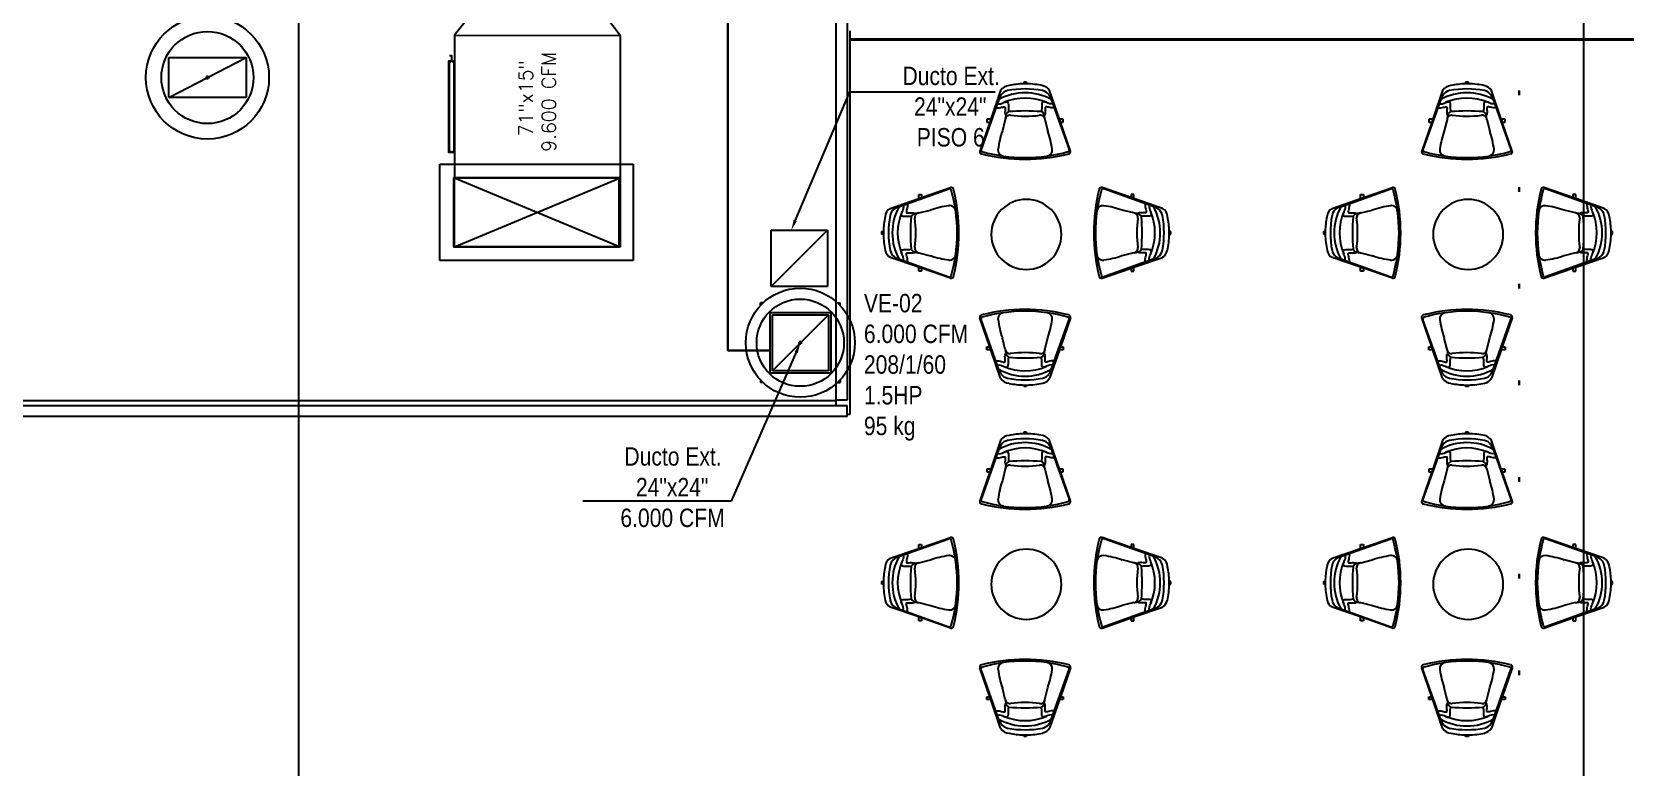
# Model space of a CAD drawing. Header units: inches. Extents: x -3 to 209, y -384 to 20.
# Drawn here: x 159.54 to 176.85, y -272.89 to -264.9 of the extents above; entities that cross this region are included whole.
import ezdxf
from ezdxf import colors
from ezdxf.entities.mleader import LeaderData, LeaderLine
from ezdxf.math import Vec2, Vec3

# ---------------------------------------------------------------- set-up
doc = ezdxf.new("R2010")
doc.units = ezdxf.units.IN
doc.header["$MEASUREMENT"] = 0
for name, color, linetype, lineweight in [('A-FLOR', 253, 'Continuous', 9), ('HVAC -Textos Suministro', 7, 'Continuous', 9), ('I-FURN', 253, 'Continuous', 9), ('I-FURN-PNLS', 253, 'Continuous', 9), ('S-BEAM', 253, 'Continuous', 13), ('S-GRID', 253, 'Continuous', 9), ('TUBO HVAC', 1, 'Continuous', 30)]:
    doc.layers.add(name, color=color, linetype=linetype, lineweight=lineweight)
for name, color, linetype in [('A-WALL', 253, 'Continuous'), ('HVAC-Equipos', 3, 'Continuous'), ('HVAC-Extraccion', 114, 'Continuous'), ('NFF-FURN', 253, 'Continuous'), ('PROYECTADOS', 253, 'Continuous')]:
    doc.layers.add(name, color=color, linetype=linetype)
doc.styles.add('Arial Narrow', font='ARIALN.TTF', dxfattribs={"height": 0.00295})
doc.styles.get("Standard").update_dxf_attribs({"font": 'arial.ttf'})
doc.styles.add('Texto HVAC', font='romans.shx')

# ---------------------------------------------------------------- blocks, each defined once
blk = doc.blocks.new('acrubb270')
at = {"linetype": 'ByBlock', "lineweight": -2}
for p, q in [((-16.8, 18), (-18, 18)), ((-18, 16.8), (-18, 18)), ((16.8, 18), (18, 18)), ((18, 16.8), (18, 18)), ((-0.9, 0), (0.9, 0)), ((0, -0.9), (0, 0.9)), ((-18, -16.8), (-18, -18)), ((-16.8, -18), (-18, -18)), ((16.8, -18), (18, -18)), ((18, -16.8), (18, -18))]:
    blk.add_line(p, q, dxfattribs=at)
for radius in [24.62, 19.69]:
    blk.add_circle((0, 0), radius, dxfattribs=at)
blk = doc.blocks.new('rr')
at = {"linetype": 'ByBlock', "lineweight": -2}
for p, q in [((-0.0127, -0.0127), (0.0127, 0.0127)), ((-0.0127, -0.0127), (-0.0127, 0.0127)), ((-0.0127, 0.0127), (0.0127, 0.0127)), ((0.0127, 0.0127), (0.0127, -0.0127)), ((0.0127, -0.0127), (-0.0127, -0.0127))]:
    blk.add_line(p, q, dxfattribs=at)
blk = doc.blocks.new('acebb300')
for p, q in [((-0.9, 0), (0.9, 0)), ((0, -0.9), (0, 0.9))]:
    blk.add_line(p, q)
for radius in [26.31, 19.69]:
    blk.add_circle((0, 0), radius)
blk = doc.blocks.new('*U368')
at = {"color": 1, "flags": 128}
blk.add_lwpolyline([(0, 0), (-0.119, 0), (-0.119, 0.057)], dxfattribs=at)
at = {"color": 1}
blk.add_lwpolyline([(0, 0), (0.051, -0.051), (2.228, -0.051), (2.278, 0), (2.228, 0.051), (0.051, 0.051)], close=True, dxfattribs=at)
blk = doc.blocks.new('20170303 - Modelo Est RT 16 Arpro CENTRAL_rvt-1-Borde De Placa SobreCubierta')
at = {"layer": 'A-FLOR', "linetype": 'ByBlock', "lineweight": -2}
for p, q in [((7.14, 2.38), (7.14, 6.445)), ((14.405, 5.845), (14.405, 5.895)), ((14.405, 5.895), (14.405, 5.845)), ((14.405, 4.795), (14.405, 4.845)), ((14.405, 4.845), (14.405, 4.795)), ((14.405, 3.745), (14.405, 3.795)), ((14.405, 3.795), (14.405, 3.745)), ((14.405, 2.695), (14.405, 2.745)), ((14.405, 2.745), (14.405, 2.695)), ((7.107, 2.38), (7.14, 2.38)), ((14.405, 1.645), (14.405, 1.695)), ((14.405, 1.695), (14.405, 1.645)), ((14.405, 0.595), (14.405, 0.645)), ((14.405, 0.645), (14.405, 0.595)), ((14.405, -0.455), (14.405, -0.405)), ((14.405, -0.405), (14.405, -0.455))]:
    blk.add_line(p, q, dxfattribs=at)
at = {"layer": 'S-BEAM', "linetype": 'ByBlock', "lineweight": -2}
for p, q in [((7.139, 6.527), (7.139, 6.545)), ((7.139, 6.463), (7.139, 6.527)), ((7.139, 6.445), (7.139, 6.463)), ((20.621, 6.454), (7.139, 6.454)), ((7.139, 6.445), (20.621, 6.445))]:
    blk.add_line(p, q, dxfattribs=at)
blk = doc.blocks.new('Seating-Lounge_Chair-Teknion-BBMC_Metropolitan-R2011 - Lounge Chair-922804-Borde De Placa SobreCubierta')
at = {"layer": 'I-FURN', "linetype": 'ByBlock', "lineweight": -2}
for p, q in [((-0.383, 0.015), (-0.492, 0.33)), ((-0.28, -0.242), (-0.478, 0.312)), ((0.28, -0.242), (0.478, 0.312)), ((0.492, 0.33), (0.383, 0.015)), ((-0.415, 0.015), (-0.383, 0.015)), ((-0.415, -0.016), (-0.415, 0.015)), ((-0.372, -0.016), (-0.383, 0.015)), ((-0.216, -0.014), (-0.247, 0.111)), ((0.216, -0.014), (0.248, 0.114)), ((0.372, -0.016), (0.383, 0.015)), ((0.383, 0.015), (0.415, 0.015)), ((0.415, 0.015), (0.415, -0.016)), ((-0.372, -0.016), (-0.415, -0.016)), ((-0.266, -0.326), (-0.372, -0.016)), ((0.372, -0.016), (0.266, -0.326)), ((0.415, -0.016), (0.372, -0.016)), ((-0.015, -0.416), (-0.017, -0.4)), ((0.015, -0.416), (-0.015, -0.416)), ((0.017, -0.4), (0.015, -0.416))]:
    blk.add_line(p, q, dxfattribs=at)
for centre, radius, start, end in [((-0.469, 0.338), 0.0241, 104.0498, 199), ((0, -1.535), 1.955, 75.9502, 104.0498), ((0, -1.298), 1.7, 74.0922, 105.9078), ((-0.23, 0.32), 0.0658, 97.7889, 187.7889), ((0.23, 0.32), 0.0658, 352.2111, 82.2111), ((0.469, 0.338), 0.0241, 341, 75.9502), ((-0.46, 0.319), 0.0195, 107.9097, 199.6651), ((0.746, 0.454), 1.05, 187.7889, 199.02), ((-0.746, 0.454), 1.05, 341.1446, 352.2111), ((0.46, 0.319), 0.0195, 340.3349, 72.0903), ((-0.166, -0.008), 0.0506, 186.4293, 277.5707), ((0.671, 0.144), 0.901, 190.3666, 192.7696), ((-0.152, -0.046), 0.0568, 190.1443, 244.8434), ((0, 1.981), 2.086, 265.1543, 274.8457), ((0, -1.257), 1.209, 82.49, 97.5707), ((0.166, -0.008), 0.0506, 261.0991, 353.5707), ((0.152, -0.046), 0.0568, 295.1566, 349.8557), ((-0.671, 0.144), 0.901, 347.2304, 349.6334), ((0, 0.28), 0.583, 240.7025, 299.2975), ((-0.137, -0.193), 0.151, 198.9113, 215.0887), ((-0.169, -0.269), 0.112, 210.3775, 267.1506), ((-0.168, -0.215), 0.113, 215.0887, 258.9113), ((0, 0.341), 0.586, 247.077, 292.923), ((0, 0.646), 0.99, 258.9113, 281.0887), ((0.168, -0.215), 0.113, 281.0887, 324.9113), ((0.169, -0.269), 0.112, 282.045, 329.6225), ((0.137, -0.193), 0.151, 324.9113, 341.0887), ((0.004, 0.462), 0.862, 258.0984, 268.6064), ((-0.001, -0.008), 0.392, 267.603, 272.679), ((0.004, 0.462), 0.862, 270.9183, 282.6323)]:
    blk.add_arc(centre, radius, start, end, dxfattribs=at)
for points, knots in [([(-0.317, -0.138), (-0.292, -0.135), (-0.249, -0.147), (-0.212, -0.156), (-0.219, -0.114), (-0.219, -0.061), (-0.208, -0.056)], [0, 0, 0, 0, 0.1221935, 0.2623978, 0.4124405, 0.5340575, 0.5340575, 0.5340575, 0.5340575]), ([(-0.301, -0.184), (-0.274, -0.176), (-0.227, -0.201), (-0.184, -0.213), (-0.18, -0.171), (-0.183, -0.116), (-0.176, -0.097)], [0, 0, 0, 0, 0.1414553, 0.2981065, 0.4572853, 0.5889724, 0.5889724, 0.5889724, 0.5889724]), ([(0.301, -0.184), (0.274, -0.176), (0.227, -0.201), (0.184, -0.213), (0.18, -0.171), (0.183, -0.116), (0.176, -0.097)], [0, 0, 0, 0, 0.1414553, 0.2981065, 0.4572853, 0.5889724, 0.5889724, 0.5889724, 0.5889724]), ([(0.317, -0.138), (0.292, -0.135), (0.249, -0.147), (0.212, -0.156), (0.219, -0.114), (0.219, -0.061), (0.208, -0.056)], [0, 0, 0, 0, 0.1221935, 0.2623978, 0.4124405, 0.5340575, 0.5340575, 0.5340575, 0.5340575])]:
    blk.add_open_spline(points, degree=3, knots=knots, dxfattribs=at)
blk = doc.blocks.new('Haworth_Compose-Table-Round - 30_ Diameter-923418-Borde De Placa SobreCubierta')
at = {"layer": 'I-FURN-PNLS', "linetype": 'ByBlock', "lineweight": -2}
for start, end in [(0, 180), (180, 0)]:
    blk.add_arc((0, -0.1397), 0.381, start, end, dxfattribs=at)
blk = doc.blocks.new('Seating-Lounge_Chair-Teknion-BBMC_Metropolitan-R2011 - Lounge Chair-918714-Borde De Placa SobreCubierta')
at = {"layer": 'I-FURN', "linetype": 'ByBlock', "lineweight": -2}
for p, q in [((-0.015, 0.416), (-0.017, 0.4)), ((0.015, 0.416), (-0.015, 0.416)), ((0.017, 0.4), (0.015, 0.416)), ((-0.28, 0.242), (-0.478, -0.312)), ((-0.266, 0.326), (-0.372, 0.016)), ((0.372, 0.016), (0.266, 0.326)), ((0.28, 0.242), (0.478, -0.312)), ((-0.372, 0.016), (-0.415, 0.016)), ((-0.415, 0.016), (-0.415, -0.015)), ((-0.372, 0.016), (-0.383, -0.015)), ((-0.216, 0.014), (-0.247, -0.111)), ((0.216, 0.014), (0.248, -0.114)), ((0.415, 0.016), (0.372, 0.016)), ((0.372, 0.016), (0.383, -0.015)), ((0.415, -0.015), (0.415, 0.016)), ((-0.383, -0.015), (-0.492, -0.33)), ((-0.415, -0.015), (-0.383, -0.015)), ((0.492, -0.33), (0.383, -0.015)), ((0.383, -0.015), (0.415, -0.015))]:
    blk.add_line(p, q, dxfattribs=at)
for centre, radius, start, end in [((-0.169, 0.269), 0.112, 92.8494, 149.6225), ((0.004, -0.462), 0.862, 91.3936, 101.9016), ((-0.001, 0.008), 0.392, 87.321, 92.397), ((0.004, -0.462), 0.862, 77.3677, 89.0817), ((0.169, 0.269), 0.112, 30.3775, 77.955), ((0, -0.28), 0.583, 60.7025, 119.2975), ((-0.137, 0.193), 0.151, 144.9113, 161.0887), ((-0.168, 0.215), 0.113, 101.0887, 144.9113), ((0, -0.341), 0.586, 67.077, 112.923), ((0, -0.646), 0.99, 78.9113, 101.0887), ((0.168, 0.215), 0.113, 35.0887, 78.9113), ((0.137, 0.193), 0.151, 18.9113, 35.0887), ((-0.166, 0.008), 0.0506, 82.4293, 173.5707), ((0.671, -0.144), 0.901, 167.2304, 169.6334), ((-0.152, 0.046), 0.0568, 115.1566, 169.8557), ((0, -1.981), 2.086, 85.1543, 94.8457), ((0, 1.257), 1.209, 262.4293, 277.51), ((0.166, 0.008), 0.0506, 6.4293, 98.9009), ((0.152, 0.046), 0.0568, 10.1443, 64.8434), ((-0.671, -0.144), 0.901, 10.3666, 12.7696), ((0.746, -0.454), 1.05, 160.98, 172.2111), ((-0.746, -0.454), 1.05, 7.7889, 18.8554), ((-0.469, -0.338), 0.0241, 161, 255.9502), ((-0.46, -0.319), 0.0195, 160.3349, 252.0903), ((0, 1.298), 1.7, 254.0922, 285.9078), ((-0.23, -0.32), 0.0658, 172.2111, 262.2111), ((0.23, -0.32), 0.0658, 277.7889, 7.7889), ((0.46, -0.319), 0.0195, 287.9097, 19.6651), ((0.469, -0.338), 0.0241, 284.0498, 19), ((0, 1.535), 1.955, 255.9502, 284.0498)]:
    blk.add_arc(centre, radius, start, end, dxfattribs=at)
for points, knots in [([(-0.301, 0.184), (-0.274, 0.176), (-0.227, 0.201), (-0.184, 0.213), (-0.18, 0.171), (-0.183, 0.116), (-0.176, 0.097)], [0, 0, 0, 0, 0.1414553, 0.2981065, 0.4572853, 0.5889724, 0.5889724, 0.5889724, 0.5889724]), ([(0.301, 0.184), (0.274, 0.176), (0.227, 0.201), (0.184, 0.213), (0.18, 0.171), (0.183, 0.116), (0.176, 0.097)], [0, 0, 0, 0, 0.1414553, 0.2981065, 0.4572853, 0.5889724, 0.5889724, 0.5889724, 0.5889724]), ([(-0.317, 0.138), (-0.292, 0.135), (-0.249, 0.147), (-0.212, 0.156), (-0.219, 0.114), (-0.219, 0.061), (-0.208, 0.056)], [0, 0, 0, 0, 0.1221935, 0.2623978, 0.4124405, 0.5340575, 0.5340575, 0.5340575, 0.5340575]), ([(0.317, 0.138), (0.292, 0.135), (0.249, 0.147), (0.212, 0.156), (0.219, 0.114), (0.219, 0.061), (0.208, 0.056)], [0, 0, 0, 0, 0.1221935, 0.2623978, 0.4124405, 0.5340575, 0.5340575, 0.5340575, 0.5340575])]:
    blk.add_open_spline(points, degree=3, knots=knots, dxfattribs=at)
blk = doc.blocks.new('CB TEC 23-03-2017')
at = {"layer": 'A-WALL', "linetype": 'ByBlock', "lineweight": -2}
for p, q in [((260.611, 5575.741), (260.611, 5569.106)), ((260.491, 5569.106), (260.491, 5575.621)), ((256.185, 5571.671), (258.285, 5571.671)), ((256.185, 5570.624), (256.185, 5571.671)), ((258.285, 5571.671), (258.285, 5570.624)), ((258.135, 5571.521), (256.335, 5571.521)), ((256.335, 5571.521), (256.335, 5570.774)), ((258.135, 5570.774), (258.135, 5571.521)), ((256.335, 5570.774), (258.135, 5570.774)), ((258.285, 5570.624), (256.185, 5570.624)), ((251.304, 5569.105), (260.491, 5569.105)), ((251.304, 5569.05), (260.611, 5569.05)), ((260.611, 5569.106), (260.491, 5569.106)), ((260.491, 5569.05), (260.491, 5569.105)), ((260.611, 5568.93), (260.611, 5569.05)), ((260.611, 5568.93), (251.184, 5568.93))]:
    blk.add_line(p, q, dxfattribs=at)
at = {"layer": 'S-GRID', "linetype": 'ByBlock', "lineweight": -2}
for p, q in [((254.649, 5595.822), (254.649, 5538.628)), ((268.609, 5595.822), (268.609, 5538.628))]:
    blk.add_line(p, q, dxfattribs=at)
at = {"linetype": 'ByBlock', "lineweight": -2}
blk.add_blockref('20170303 - Modelo Est RT 16 Arpro CENTRAL_rvt-1-Borde De Placa SobreCubierta', (253.504, 5566.575), dxfattribs=at)
at = {"layer": 'I-FURN', "linetype": 'ByBlock', "lineweight": -2}
for name, p in [('Seating-Lounge_Chair-Teknion-BBMC_Metropolitan-R2011 - Lounge Chair-918714-Borde De Placa SobreCubierta', (262.543, 5572.143)), ('Seating-Lounge_Chair-Teknion-BBMC_Metropolitan-R2011 - Lounge Chair-918714-Borde De Placa SobreCubierta', (267.343, 5572.143)), ('Seating-Lounge_Chair-Teknion-BBMC_Metropolitan-R2011 - Lounge Chair-922804-Borde De Placa SobreCubierta', (262.543, 5569.671)), ('Seating-Lounge_Chair-Teknion-BBMC_Metropolitan-R2011 - Lounge Chair-922804-Borde De Placa SobreCubierta', (267.343, 5569.671)), ('Seating-Lounge_Chair-Teknion-BBMC_Metropolitan-R2011 - Lounge Chair-918714-Borde De Placa SobreCubierta', (262.543, 5568.343)), ('Seating-Lounge_Chair-Teknion-BBMC_Metropolitan-R2011 - Lounge Chair-918714-Borde De Placa SobreCubierta', (267.343, 5568.343)), ('Seating-Lounge_Chair-Teknion-BBMC_Metropolitan-R2011 - Lounge Chair-922804-Borde De Placa SobreCubierta', (262.543, 5565.871)), ('Seating-Lounge_Chair-Teknion-BBMC_Metropolitan-R2011 - Lounge Chair-922804-Borde De Placa SobreCubierta', (267.343, 5565.871))]:
    blk.add_blockref(name, p, dxfattribs=at)
for name, p, rotation in [('Seating-Lounge_Chair-Teknion-BBMC_Metropolitan-R2011 - Lounge Chair-922804-Borde De Placa SobreCubierta', (261.403, 5570.924), 269.9999999999996), ('Seating-Lounge_Chair-Teknion-BBMC_Metropolitan-R2011 - Lounge Chair-918714-Borde De Placa SobreCubierta', (263.709, 5570.924), 270.0000000000004), ('Seating-Lounge_Chair-Teknion-BBMC_Metropolitan-R2011 - Lounge Chair-922804-Borde De Placa SobreCubierta', (266.203, 5570.924), 269.9999999999996), ('Seating-Lounge_Chair-Teknion-BBMC_Metropolitan-R2011 - Lounge Chair-918714-Borde De Placa SobreCubierta', (268.509, 5570.924), 270.0000000000004), ('Seating-Lounge_Chair-Teknion-BBMC_Metropolitan-R2011 - Lounge Chair-922804-Borde De Placa SobreCubierta', (261.403, 5567.124), 269.9999999999996), ('Seating-Lounge_Chair-Teknion-BBMC_Metropolitan-R2011 - Lounge Chair-918714-Borde De Placa SobreCubierta', (263.709, 5567.124), 270.0000000000004), ('Seating-Lounge_Chair-Teknion-BBMC_Metropolitan-R2011 - Lounge Chair-922804-Borde De Placa SobreCubierta', (266.203, 5567.124), 269.9999999999996), ('Seating-Lounge_Chair-Teknion-BBMC_Metropolitan-R2011 - Lounge Chair-918714-Borde De Placa SobreCubierta', (268.509, 5567.124), 270.0000000000004)]:
    blk.add_blockref(name, p, dxfattribs=dict(at, rotation=rotation))
at = {"layer": 'I-FURN-PNLS', "linetype": 'ByBlock', "lineweight": -2, "rotation": 269.9999999999996}
for p in [(262.696, 5570.907), (267.496, 5570.907), (262.696, 5567.107), (267.496, 5567.107)]:
    blk.add_blockref('Haworth_Compose-Table-Round - 30_ Diameter-923418-Borde De Placa SobreCubierta', p, dxfattribs=at)

msp = doc.modelspace()

# ---------------------------------------------------------------- block references
at = {"layer": 'NFF-FURN'}
msp.add_blockref('CB TEC 23-03-2017', (-92.209, -5838.01), dxfattribs=at)

# ---------------------------------------------------------------- next in the draw order: linework, layer by layer
at = {"layer": 'HVAC-Extraccion'}
msp.add_lwpolyline([(168.223, -268.61), (167.563, -268.61), (167.563, -267.95), (168.223, -267.95)], close=True, dxfattribs=at)
at = {"layer": 'PROYECTADOS', "linetype": 'ByBlock'}
for points in [[(164.811, -264.084), (164.136, -264.94), (165.936, -264.941), (165.287, -264.084)], [(164.136, -264.94), (164.136, -266.489)], [(165.936, -264.941), (165.936, -266.489)], [(164.136, -266.489), (165.936, -267.236)], [(164.136, -267.236), (165.936, -266.489)]]:
    msp.add_lwpolyline(points, dxfattribs=at)
at = {"layer": 'PROYECTADOS'}
for points in [[(164.136, -265.217), (164.136, -266.212), (164.073, -266.212), (164.073, -265.217)], [(164.136, -266.489), (165.936, -266.489), (165.936, -267.236), (164.136, -267.236)]]:
    msp.add_lwpolyline(points, close=True, dxfattribs=at)
at = {"layer": 'TUBO HVAC'}
msp.add_lwpolyline([(151.299, -262.121), (151.299, -264.574), (167.106, -264.574), (167.106, -268.362), (167.556, -268.362)], dxfattribs=at)

# ---------------------------------------------------------------- next in the draw order: block references
at = {"layer": 'HVAC-Equipos', "xscale": 0.02406646153775945, "yscale": 0.02406646153775945, "zscale": 0.02406646153775945}
msp.add_blockref('acrubb270', (167.892, -268.279), dxfattribs=at)
at = {"layer": 'HVAC-Extraccion', "xscale": 24, "yscale": 24, "zscale": 12}
for p in [(167.882, -267.363), (167.893, -268.28)]:
    msp.add_blockref('rr', p, dxfattribs=at)
at = {"layer": 'PROYECTADOS', "xscale": 0.02540241330015676, "yscale": 0.02540241330015676, "zscale": 0.02540241330015676}
msp.add_blockref('acebb300', (161.452, -265.399), dxfattribs=at)
at = {"layer": 'PROYECTADOS'}
for name, p, xscale, yscale, zscale, rotation in [('rr', (161.452, -265.399), 33, 17, 12, 2.6054756259795e-07), ('*U368', (164.105, -265.217), -0.4368367840297163, 0.4368367840297163, 0.4368367840297162, 90.00015970816797)]:
    msp.add_blockref(name, p, dxfattribs=dict(at, xscale=xscale, yscale=yscale, zscale=zscale, rotation=rotation))

# ---------------------------------------------------------------- next in the draw order: texts
at = {"layer": 'HVAC -Textos Suministro', "char_height": 0.2, "width": 1.2806, "attachment_point": 1, "style": 'Arial Narrow'}
for s, insert in [('\\pi0.13021;Ducto Ext.\\P\\pi0.25544;24"x24"\\P\\pi0.28518;PISO 6', (168.872, -265.281)), ('\\pi0.13021;Ducto Ext.\\P\\pi0.25544;24"x24"\\P\\pi0.086344;6.000 CFM', (165.851, -269.414))]:
    msp.add_mtext(s, dxfattribs=dict(at, insert=insert))
at = {"layer": 'HVAC -Textos Suministro', "insert": (168.583, -267.749), "char_height": 0.2, "attachment_point": 1, "style": 'Arial Narrow'}
msp.add_mtext_dynamic_manual_height_columns('VE-02 \\P6.000 CFM\\P208/1/60\\P1.5HP\\P95 kg', width=1.43669, gutter_width=1.419, heights=[1.734], dxfattribs=at)
at = {"layer": 'PROYECTADOS', "insert": (164.585, -266.884), "char_height": 0.15, "attachment_point": 1, "rotation": 90, "style": 'Texto HVAC'}
msp.add_mtext_dynamic_manual_height_columns('\\P\\pi0.84652;71"x15"\\P\\pi0.67866;9.600 CFM', width=2.55018, gutter_width=0, heights=[1.214], dxfattribs=at)

# ---------------------------------------------------------------- next in the draw order: leaders
at = {"layer": 'HVAC -Textos Suministro'}
ml = msp.add_multileader_mtext('Standard', dxfattribs=at)
ml.set_content('', color=256)
ml.set_leader_properties()
ml.build(insert=Vec2(0, 0))
ml.multileader.update_dxf_attribs({"dogleg_length": 0.36, "arrow_head_size": 0.113})
ctx = ml.context
ctx.base_point, ctx.char_height, ctx.arrow_head_size, ctx.landing_gap_size, ctx.plane_origin = Vec3(170.01, -265.554), 0.113, 0.113, 0.0564, Vec3(174.42, -266.733)
notes = []
notes.append((ctx, [(1, (1, 1, 0), (168.43, -265.554), (1, 0), 1.58, [(0, [(167.793, -267.058)], 0, [])])]))
ctx.mtext.insert, ctx.mtext.rotation, ctx.mtext.flow_direction = Vec3(170.067, -265.497), 6.283185, 5
ml = msp.add_multileader_mtext('Standard', dxfattribs=at)
ml.set_content('', color=256)
ml.set_leader_properties()
ml.build(insert=Vec2(0, 0))
ml.multileader.update_dxf_attribs({"dogleg_length": 0.36, "arrow_head_size": 0.113})
ctx = ml.context
ctx.base_point, ctx.char_height, ctx.arrow_head_size, ctx.landing_gap_size, ctx.plane_origin, ctx.plane_x_axis, ctx.plane_y_axis = Vec3(165.53, -270), 0.113, 0.113, 0.0564, Vec3(163.383, -268.473), Vec3(-1, 0), Vec3(0, -1)
notes.append((ctx, [(1, (1, 1, 0), (167.142, -270), (-1, 0), 1.612, [(0, [(167.893, -268.28)], 0, [])])]))
ctx.mtext.insert, ctx.mtext.text_direction, ctx.mtext.rotation, ctx.mtext.flow_direction = Vec3(165.473, -270.056), Vec3(-1, 0), 3.141593, 5
for ctx, leaders in notes:
    for number, flags, end, landing, length, lines in leaders:
        leader = LeaderData()
        leader.index, (leader.has_last_leader_line, leader.has_dogleg_vector, leader.attachment_direction) = number, flags
        leader.last_leader_point, leader.dogleg_vector, leader.dogleg_length = Vec3(end), Vec3(landing), length
        for number, points, colour, breaks in lines:
            line = LeaderLine()
            line.index, line.vertices, line.color, line.breaks = number, Vec3.list(points), colors.encode_raw_color(colour), breaks
            leader.lines.append(line)
        ctx.leaders.append(leader)

doc.saveas('drawing.dxf')
